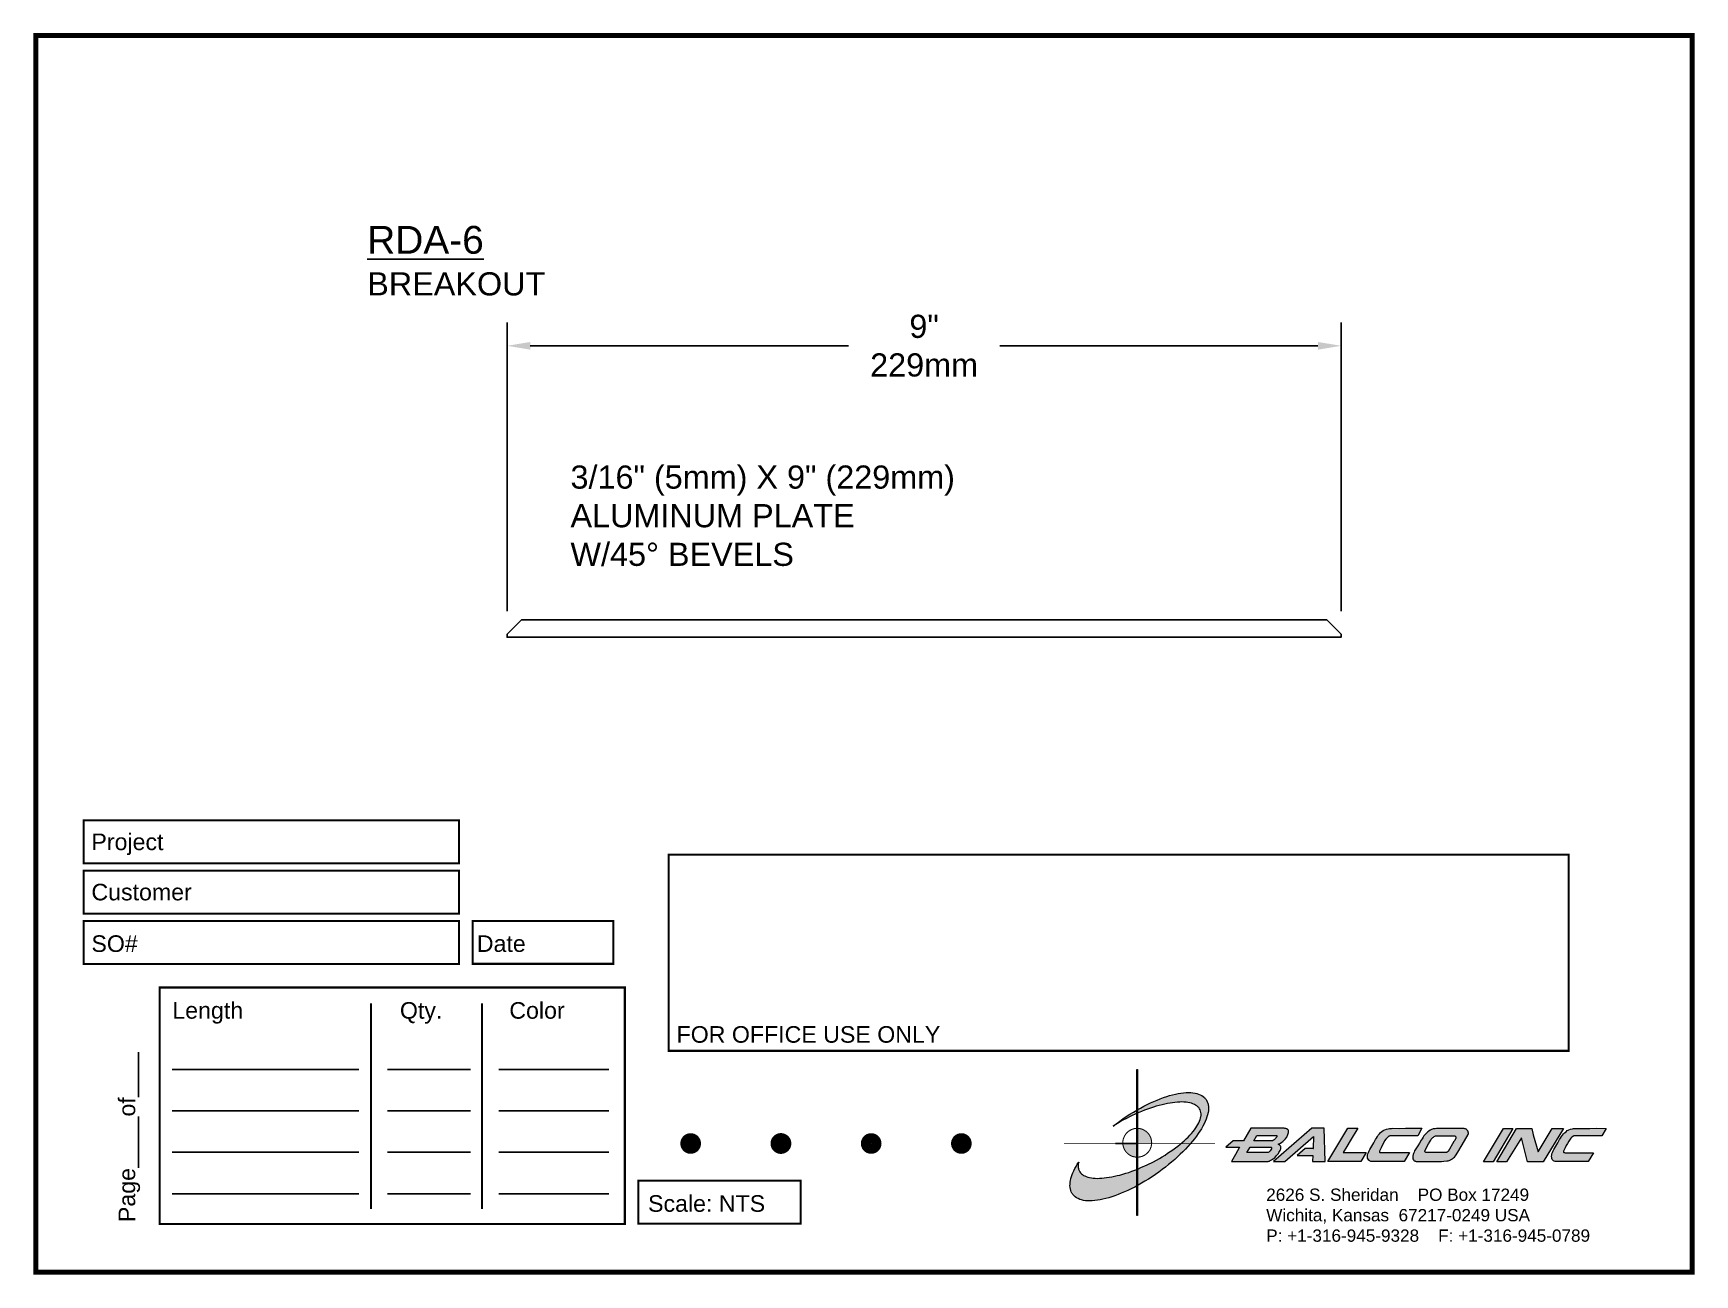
# Paper-space layout 'Breakout' of a CAD drawing. Header units: inches. Extents: x 0 to 10, y 0 to 7.5.
# The model-space entities are those that its viewports show. They can reach past a viewport. Long polylines and large blocks are cut down to what shows.
import ezdxf

# ---------------------------------------------------------------- set-up
doc = ezdxf.new("R2010")
doc.units = ezdxf.units.IN
doc.header["$MEASUREMENT"] = 0
for name, color, linetype in [('Border', 7, 'Continuous'), ('Dimensions', 3, 'Continuous'), ('Metals', 7, 'Continuous'), ('Text', 2, 'Continuous')]:
    doc.layers.add(name, color=color, linetype=linetype)
doc.styles.add('Arial', font='arial.ttf')
doc.styles.get("Standard").update_dxf_attribs({"font": 'arial.ttf'})
doc.dimstyles.new('Arial', dxfattribs={"dimtxt": 0.25, "dimasz": 0.25, "dimexe": 0.25, "dimexo": 0.25, "dimgap": 0.25, "dimtad": 0, "dimtih": 1, "dimtoh": 1, "dimdec": 4, "dimzin": 0, "dimdsep": 46, "dimlunit": 4, "dimtxsty": 'Arial', "dimcen": 0.09, "dimadec": 0, "dimazin": 0, "dimtfac": 1, "dimtdec": 4, "dimtofl": 0, "dimtmove": 0, "dimatfit": 3, "dimfxl": 0, "dimfrac": 2, "dimtolj": 1, "dimtzin": 0, "dimarcsym": 0})

# ---------------------------------------------------------------- blocks, each defined once
blk = doc.blocks.new('CADlogo')
h = blk.add_hatch(color=256)
h.paths.add_polyline_path([(0.918, 1.81), (0.909, 1.81), (0.909, 1.322), (0.918, 1.327)])
h.paths.add_polyline_path([(0.918, 1.285), (0.909, 1.281), (0.909, 1.1), (0.918, 1.1)])
h.paths.add_polyline_path([(0.918, 0.917), (0.909, 0.917), (0.909, 0.762), (0.909, 0.753), (0.91, 0.753), (0.918, 0.753)])
h.paths.add_polyline_path([(0.918, 1.091), (0.918, 1.1), (0.91, 1.1), (0.909, 1.1), (0.909, 0.917), (0.918, 0.917), (0.918, 0.919), (0.915, 0.919)])
h.paths.add_polyline_path([(0.918, 0.412), (0.909, 0.407), (0.909, 0.049), (0.918, 0.049)])
h.paths.add_polyline_path([(0.918, 0.753), (0.909, 0.753), (0.909, 0.606), (0.918, 0.609)])
h.paths.add_polyline_path([(0.918, 0.609), (0.909, 0.606), (0.909, 0.407), (0.918, 0.412)])
h.paths.add_polyline_path([(0.918, 1.327), (0.909, 1.322), (0.909, 1.281), (0.918, 1.285)])
h = blk.add_hatch(color=175)
h.paths.add_polyline_path([(0.574, 0.51), (0.543, 0.506), (0.514, 0.502), (0.487, 0.499), (0.459, 0.499), (0.432, 0.497), (0.406, 0.499), (0.382, 0.5), (0.36, 0.502), (0.338, 0.508), (0.318, 0.511), (0.298, 0.519), (0.282, 0.526), (0.265, 0.533), (0.252, 0.543), (0.24, 0.553), (0.234, 0.559), (0.229, 0.564), (0.22, 0.577), (0.212, 0.592), (0.205, 0.607), (0.203, 0.616), (0.201, 0.627), (0.199, 0.638), (0.199, 0.649), (0.201, 0.66), (0.201, 0.671), (0.205, 0.682), (0.207, 0.694), (0.19, 0.667), (0.176, 0.641), (0.161, 0.616), (0.148, 0.59), (0.137, 0.566), (0.128, 0.543), (0.119, 0.519), (0.113, 0.495), (0.108, 0.473), (0.104, 0.451), (0.103, 0.44), (0.103, 0.429), (0.101, 0.409), (0.103, 0.391), (0.104, 0.38), (0.106, 0.371), (0.11, 0.352), (0.115, 0.336), (0.124, 0.318), (0.13, 0.31), (0.135, 0.301), (0.143, 0.294), (0.15, 0.286), (0.165, 0.274), (0.181, 0.263), (0.199, 0.254), (0.22, 0.244), (0.242, 0.237), (0.263, 0.232), (0.289, 0.228), (0.315, 0.226), (0.342, 0.226), (0.371, 0.226), (0.402, 0.23), (0.434, 0.233), (0.467, 0.239), (0.499, 0.246), (0.534, 0.254), (0.571, 0.263), (0.606, 0.275), (0.644, 0.286), (0.682, 0.301), (0.721, 0.318), (0.759, 0.334), (0.799, 0.352), (0.841, 0.371), (0.882, 0.393), (0.909, 0.407), (0.909, 0.606), (0.884, 0.596), (0.847, 0.583), (0.81, 0.57), (0.774, 0.559), (0.739, 0.548), (0.704, 0.537), (0.671, 0.53), (0.638, 0.522), (0.606, 0.515)])
h.paths.add_polyline_path([(1.18, 0.738), (1.109, 0.698), (1.034, 0.661), (0.957, 0.627), (0.918, 0.609), (0.918, 0.412), (0.924, 0.414), (0.964, 0.438), (1.006, 0.462), (1.05, 0.489), (1.092, 0.517), (1.134, 0.544), (1.174, 0.574), (1.215, 0.603), (1.253, 0.634), (1.291, 0.663), (1.328, 0.694), (1.365, 0.725), (1.399, 0.757), (1.432, 0.788), (1.463, 0.819), (1.494, 0.85), (1.524, 0.883), (1.551, 0.914), (1.554, 0.917), (1.44, 0.917), (1.429, 0.908), (1.401, 0.886), (1.374, 0.864), (1.343, 0.842), (1.312, 0.822), (1.28, 0.8), (1.248, 0.778), (1.215, 0.758)])
h.paths.add_polyline_path([(1.769, 1.382), (1.767, 1.393), (1.763, 1.404), (1.758, 1.422), (1.749, 1.441), (1.743, 1.45), (1.738, 1.457), (1.73, 1.464), (1.725, 1.472), (1.709, 1.485), (1.692, 1.496), (1.674, 1.506), (1.654, 1.514), (1.632, 1.521), (1.61, 1.527), (1.584, 1.53), (1.559, 1.532), (1.531, 1.532), (1.502, 1.532), (1.471, 1.53), (1.44, 1.527), (1.407, 1.521), (1.374, 1.514), (1.339, 1.505), (1.304, 1.496), (1.268, 1.485), (1.229, 1.472), (1.191, 1.457), (1.152, 1.442), (1.114, 1.426), (1.074, 1.408), (1.034, 1.388), (0.991, 1.367), (0.951, 1.346), (0.918, 1.327), (0.918, 1.285), (0.926, 1.289), (0.964, 1.305), (1.001, 1.32), (1.037, 1.333), (1.074, 1.346), (1.109, 1.356), (1.143, 1.367), (1.178, 1.378), (1.213, 1.386), (1.246, 1.393), (1.277, 1.4), (1.31, 1.406), (1.339, 1.41), (1.368, 1.413), (1.398, 1.417), (1.425, 1.417), (1.452, 1.419), (1.476, 1.417), (1.502, 1.415), (1.524, 1.413), (1.546, 1.408), (1.566, 1.404), (1.584, 1.397), (1.602, 1.389), (1.617, 1.382), (1.632, 1.373), (1.644, 1.362), (1.65, 1.356), (1.655, 1.351), (1.665, 1.338), (1.672, 1.325), (1.677, 1.309), (1.681, 1.294), (1.683, 1.278), (1.683, 1.261), (1.683, 1.252), (1.681, 1.243), (1.677, 1.225), (1.672, 1.207), (1.665, 1.186), (1.655, 1.166), (1.644, 1.146), (1.632, 1.126), (1.619, 1.106), (1.602, 1.084), (1.586, 1.062), (1.568, 1.04), (1.548, 1.018), (1.527, 0.996), (1.504, 0.974), (1.48, 0.952), (1.456, 0.93), (1.44, 0.917), (1.554, 0.917), (1.579, 0.945), (1.602, 0.976), (1.626, 1.007), (1.648, 1.038), (1.668, 1.067), (1.687, 1.097), (1.703, 1.128), (1.719, 1.155), (1.732, 1.185), (1.743, 1.212), (1.752, 1.239), (1.758, 1.252), (1.762, 1.265), (1.767, 1.291), (1.771, 1.314), (1.771, 1.327), (1.773, 1.338), (1.771, 1.362), (1.771, 1.373)])
h.paths.add_polyline_path([(0.867, 1.296), (0.825, 1.271), (0.781, 1.243), (0.741, 1.214), (0.701, 1.186), (0.66, 1.157), (0.622, 1.128), (0.675, 1.161), (0.732, 1.194), (0.79, 1.225), (0.82, 1.239), (0.851, 1.254), (0.909, 1.281), (0.909, 1.322)])
h = blk.add_hatch(color=256)
h.paths.add_polyline_path([(1.074, 0.991), (1.07, 1.001), (1.065, 1.011), (1.059, 1.021), (1.053, 1.03), (1.046, 1.038), (1.039, 1.047), (1.031, 1.054), (1.022, 1.062), (1.014, 1.068), (1.004, 1.074), (0.995, 1.08), (0.985, 1.085), (0.975, 1.089), (0.964, 1.093), (0.954, 1.096), (0.943, 1.098), (0.932, 1.099), (0.921, 1.1), (0.918, 1.1), (0.918, 0.917), (0.94, 0.917), (1.086, 0.917), (1.087, 0.927), (1.086, 0.938), (1.085, 0.949), (1.083, 0.96), (1.081, 0.97), (1.078, 0.981)])
h.paths.add_polyline_path([(0.909, 0.917), (0.739, 0.917), (0.74, 0.91), (0.741, 0.899), (0.743, 0.888), (0.746, 0.878), (0.75, 0.867), (0.754, 0.857), (0.758, 0.847), (0.764, 0.837), (0.77, 0.828), (0.776, 0.819), (0.783, 0.811), (0.791, 0.803), (0.799, 0.795), (0.808, 0.788), (0.817, 0.782), (0.826, 0.776), (0.836, 0.771), (0.846, 0.766), (0.856, 0.762), (0.867, 0.759), (0.877, 0.757), (0.888, 0.755), (0.899, 0.753), (0.909, 0.753)])
h.paths.add_polyline_path([(0.918, 1.1), (0.91, 1.1), (0.909, 1.1), (0.909, 0.917), (0.918, 0.917)])
h = blk.add_hatch(color=256)
h.paths.add_polyline_path([(2.148, 0.874), (2.098, 0.784), (2.049, 0.7), (2.484, 0.7), (2.491, 0.702), (2.501, 0.703), (2.508, 0.705), (2.512, 0.707), (2.517, 0.711), (2.532, 0.72), (2.546, 0.729), (2.554, 0.735), (2.563, 0.74), (2.572, 0.747), (2.581, 0.757), (2.59, 0.768), (2.599, 0.777), (2.616, 0.799), (2.623, 0.811), (2.63, 0.822), (2.636, 0.833), (2.641, 0.844), (2.645, 0.855), (2.647, 0.864), (2.647, 0.874), (2.647, 0.879), (2.645, 0.883), (2.641, 0.886), (2.638, 0.892), (2.629, 0.899), (2.619, 0.905), (2.612, 0.91), (2.64, 0.921), (2.658, 0.936), (2.669, 0.943), (2.678, 0.95), (2.694, 0.967), (2.702, 0.976), (2.709, 0.985), (2.716, 0.994), (2.722, 1.005), (2.727, 1.014), (2.731, 1.025), (2.735, 1.038), (2.736, 1.049), (2.738, 1.062), (2.738, 1.073), (2.733, 1.082), (2.727, 1.088), (2.72, 1.093), (2.713, 1.097), (2.704, 1.099), (2.694, 1.1), (2.685, 1.102), (2.674, 1.102), (2.285, 1.102), (2.195, 0.952), (2.069, 0.952), (1.981, 0.874)])
h.paths.add_polyline_path([(2.274, 0.874), (2.528, 0.874), (2.533, 0.868), (2.533, 0.863), (2.532, 0.852), (2.524, 0.841), (2.515, 0.828), (2.506, 0.817), (2.501, 0.813), (2.493, 0.81), (2.49, 0.808), (2.486, 0.808), (2.235, 0.808)], flags=16)
h.paths.add_polyline_path([(2.321, 0.952), (2.356, 1.014), (2.587, 1.014), (2.592, 1.014), (2.597, 1.014), (2.597, 1.003), (2.59, 0.991), (2.587, 0.985), (2.583, 0.98), (2.572, 0.969), (2.565, 0.963), (2.555, 0.958), (2.546, 0.952), (2.535, 0.952)], flags=16)
h.paths.add_polyline_path([(3.04, 1.002), (3.036, 0.859), (2.941, 0.859), (2.844, 0.773), (3.031, 0.773), (3.027, 0.7), (3.181, 0.7), (3.168, 1.102), (3.02, 1.102), (2.557, 0.7), (2.694, 0.7)])
h.paths.add_polyline_path([(3.214, 0.7), (3.611, 0.7), (3.675, 0.808), (3.397, 0.808), (3.441, 0.881), (3.483, 0.952), (3.574, 1.102), (3.454, 1.102)])
h.paths.add_polyline_path([(3.788, 0.965), (3.766, 0.927), (3.743, 0.885), (3.721, 0.846), (3.71, 0.83), (3.702, 0.811), (3.697, 0.795), (3.693, 0.778), (3.691, 0.769), (3.691, 0.76), (3.691, 0.749), (3.693, 0.74), (3.7, 0.727), (3.708, 0.716), (3.711, 0.713), (3.715, 0.711), (3.724, 0.705), (3.733, 0.702), (3.744, 0.702), (3.757, 0.7), (3.774, 0.7), (4.134, 0.7), (4.196, 0.808), (3.854, 0.808), (3.847, 0.808), (3.837, 0.81), (3.833, 0.818), (3.836, 0.826), (3.843, 0.841), (3.856, 0.864), (3.869, 0.892), (3.883, 0.921), (3.898, 0.949), (3.914, 0.972), (3.924, 0.983), (3.931, 0.992), (3.943, 1.002), (3.949, 1.005), (3.955, 1.007), (3.96, 1.009), (3.969, 1.011), (4.297, 1.011), (4.346, 1.102), (4.238, 1.102), (4.15, 1.102), (4.075, 1.1), (3.997, 1.102), (3.982, 1.1), (3.968, 1.1), (3.955, 1.099), (3.942, 1.097), (3.92, 1.089), (3.9, 1.082), (3.889, 1.078), (3.88, 1.073), (3.863, 1.062), (3.849, 1.049), (3.834, 1.035), (3.821, 1.018), (3.81, 1.002), (3.799, 0.983)])
h.paths.add_polyline_path([(4.509, 1.097), (4.496, 1.095), (4.485, 1.093), (4.476, 1.089), (4.465, 1.086), (4.447, 1.077), (4.43, 1.066), (4.421, 1.06), (4.414, 1.055), (4.399, 1.04), (4.386, 1.025), (4.372, 1.011), (4.361, 0.994), (4.35, 0.976), (4.337, 0.96), (4.317, 0.923), (4.297, 0.888), (4.275, 0.855), (4.26, 0.828), (4.255, 0.813), (4.247, 0.799), (4.244, 0.784), (4.242, 0.777), (4.24, 0.769), (4.238, 0.753), (4.238, 0.735), (4.246, 0.722), (4.251, 0.714), (4.253, 0.713), (4.257, 0.711), (4.262, 0.705), (4.269, 0.703), (4.278, 0.702), (4.289, 0.7), (4.564, 0.7), (4.571, 0.7), (4.584, 0.702), (4.613, 0.703), (4.648, 0.707), (4.664, 0.709), (4.677, 0.713), (4.686, 0.716), (4.694, 0.722), (4.705, 0.727), (4.717, 0.735), (4.73, 0.744), (4.741, 0.755), (4.752, 0.769), (4.781, 0.815), (4.833, 0.903), (4.906, 1.025), (4.908, 1.035), (4.908, 1.046), (4.906, 1.051), (4.906, 1.057), (4.9, 1.069), (4.897, 1.075), (4.893, 1.08), (4.889, 1.082), (4.888, 1.086), (4.88, 1.089), (4.873, 1.093), (4.866, 1.097), (4.856, 1.1), (4.846, 1.1), (4.844, 1.1), (4.73, 1.1), (4.626, 1.1), (4.58, 1.1), (4.542, 1.099), (4.524, 1.099)])
h.paths.add_polyline_path([(4.527, 1.011), (4.54, 1.011), (4.743, 1.011), (4.749, 1.007), (4.752, 1.003), (4.758, 0.998), (4.758, 0.985), (4.756, 0.98), (4.754, 0.974), (4.749, 0.965), (4.743, 0.956), (4.734, 0.941), (4.663, 0.821), (4.653, 0.815), (4.646, 0.811), (4.639, 0.81), (4.633, 0.808), (4.622, 0.808), (4.61, 0.808), (4.416, 0.808), (4.403, 0.808), (4.396, 0.81), (4.39, 0.813), (4.387, 0.813), (4.385, 0.819), (4.383, 0.821), (4.383, 0.826), (4.383, 0.83), (4.385, 0.832), (4.408, 0.877), (4.428, 0.914), (4.447, 0.945), (4.454, 0.96), (4.461, 0.971), (4.471, 0.982), (4.478, 0.989), (4.487, 0.996), (4.496, 1.002), (4.508, 1.009), (4.516, 1.009)], flags=16)
h.paths.add_polyline_path([(5.089, 0.698), (5.206, 0.698), (5.445, 1.1), (5.33, 1.099)])
h.paths.add_polyline_path([(5.489, 1.099), (5.252, 0.698), (5.37, 0.698), (5.548, 0.987), (5.621, 0.698), (5.811, 0.698), (6.055, 1.099), (5.919, 1.1), (5.749, 0.817), (5.709, 0.954), (5.691, 1.024), (5.672, 1.099)])
h.paths.add_polyline_path([(6.086, 1.06), (6.069, 1.047), (6.056, 1.035), (6.044, 1.018), (6.031, 1.002), (6.02, 0.983), (6.009, 0.965), (5.987, 0.925), (5.965, 0.885), (5.941, 0.846), (5.932, 0.828), (5.923, 0.811), (5.917, 0.795), (5.914, 0.778), (5.912, 0.769), (5.912, 0.758), (5.914, 0.749), (5.916, 0.738), (5.921, 0.725), (5.928, 0.716), (5.932, 0.713), (5.936, 0.709), (5.945, 0.705), (5.954, 0.702), (5.965, 0.7), (5.98, 0.7), (5.994, 0.7), (6.355, 0.7), (6.419, 0.806), (6.077, 0.806), (6.064, 0.808), (6.056, 0.812), (6.056, 0.821), (6.056, 0.826), (6.064, 0.841), (6.077, 0.864), (6.089, 0.892), (6.104, 0.919), (6.119, 0.947), (6.135, 0.972), (6.144, 0.983), (6.153, 0.992), (6.163, 1), (6.166, 1.003), (6.172, 1.005), (6.178, 1.008), (6.19, 1.011), (6.517, 1.011), (6.569, 1.1), (6.459, 1.102), (6.373, 1.1), (6.296, 1.1), (6.217, 1.1), (6.203, 1.1), (6.19, 1.099), (6.175, 1.099), (6.164, 1.095), (6.141, 1.089), (6.12, 1.082), (6.111, 1.077), (6.102, 1.073)])
blk.add_hatch(color=256).paths.add_polyline_path([(0.918, 0.609), (0.909, 0.606), (0.909, 0.407), (0.918, 0.412)])
for q in [(0.65, 0.917), (0.909, 0.648)]:
    blk.add_line((0.909, 0.917), q)
at = {"color": 7, "lineweight": 0}
for points in [[(0.909, 1.81), (0.918, 1.81), (0.918, 0.049), (0.909, 0.049), (0.909, 1.81)], [(2.738, 1.073), (2.733, 1.082), (2.727, 1.088), (2.72, 1.093), (2.713, 1.097), (2.704, 1.099), (2.694, 1.1), (2.685, 1.102), (2.674, 1.102), (2.285, 1.102), (2.195, 0.952), (2.069, 0.952), (1.981, 0.874), (2.148, 0.874), (2.098, 0.784), (2.049, 0.7), (2.484, 0.7), (2.491, 0.702), (2.501, 0.703), (2.508, 0.705), (2.512, 0.707), (2.517, 0.711), (2.532, 0.72), (2.546, 0.729), (2.554, 0.735), (2.563, 0.74), (2.572, 0.747), (2.581, 0.757), (2.59, 0.768), (2.599, 0.777), (2.616, 0.799), (2.623, 0.811), (2.63, 0.822), (2.636, 0.833), (2.641, 0.844), (2.645, 0.855), (2.647, 0.864), (2.647, 0.874), (2.647, 0.879), (2.645, 0.883), (2.641, 0.886), (2.638, 0.892), (2.629, 0.899), (2.619, 0.905), (2.612, 0.91), (2.64, 0.921), (2.658, 0.936), (2.669, 0.943), (2.678, 0.95), (2.694, 0.967), (2.702, 0.976), (2.709, 0.985), (2.716, 0.994), (2.722, 1.005), (2.727, 1.014), (2.731, 1.025), (2.735, 1.038), (2.736, 1.049), (2.738, 1.062), (2.738, 1.073), (2.738, 1.073)], [(2.587, 0.985), (2.583, 0.98), (2.572, 0.969), (2.565, 0.963), (2.555, 0.958), (2.546, 0.952), (2.535, 0.952), (2.321, 0.952), (2.356, 1.014), (2.587, 1.014), (2.592, 1.014), (2.594, 1.014), (2.596, 1.013), (2.597, 1.011), (2.597, 1.005), (2.596, 1), (2.59, 0.991), (2.587, 0.985), (2.587, 0.985)], [(3.027, 0.7), (3.181, 0.7), (3.168, 1.102), (3.02, 1.102), (2.557, 0.7), (2.694, 0.7), (3.04, 1.002), (3.036, 0.859), (3.038, 0.859), (2.941, 0.859), (2.844, 0.773), (3.031, 0.773), (3.027, 0.7), (3.027, 0.7)], [(3.214, 0.7), (3.454, 1.102), (3.574, 1.102), (3.483, 0.952), (3.441, 0.881), (3.397, 0.808), (3.675, 0.808), (3.611, 0.7), (3.214, 0.7), (3.214, 0.7)], [(3.969, 1.011), (3.96, 1.009), (3.955, 1.007), (3.949, 1.005), (3.946, 1.003), (3.94, 1), (3.931, 0.992), (3.924, 0.983), (3.914, 0.972), (3.898, 0.949), (3.883, 0.921), (3.869, 0.892), (3.856, 0.864), (3.843, 0.841), (3.836, 0.826), (3.834, 0.821), (3.834, 0.817), (3.836, 0.813), (3.839, 0.81), (3.847, 0.808), (3.854, 0.808), (4.196, 0.808), (4.134, 0.7), (3.774, 0.7), (3.757, 0.7), (3.744, 0.702), (3.733, 0.702), (3.724, 0.705), (3.715, 0.711), (3.711, 0.713), (3.708, 0.716), (3.7, 0.727), (3.693, 0.74), (3.691, 0.749), (3.691, 0.76), (3.691, 0.769), (3.693, 0.778), (3.697, 0.795), (3.702, 0.811), (3.71, 0.83), (3.721, 0.846), (3.743, 0.885), (3.766, 0.927), (3.788, 0.965), (3.799, 0.983), (3.81, 1.002), (3.821, 1.018), (3.834, 1.035), (3.849, 1.049), (3.863, 1.062), (3.88, 1.073), (3.889, 1.078), (3.9, 1.082), (3.92, 1.089), (3.942, 1.097), (3.955, 1.099), (3.968, 1.1), (3.982, 1.1), (3.997, 1.102), (4.075, 1.1), (4.15, 1.102), (4.238, 1.102), (4.346, 1.102), (4.297, 1.011), (3.969, 1.011), (3.969, 1.011)], [(4.846, 1.1), (4.844, 1.1), (4.73, 1.1), (4.626, 1.1), (4.58, 1.1), (4.542, 1.099), (4.524, 1.099), (4.509, 1.097), (4.496, 1.095), (4.485, 1.093), (4.476, 1.089), (4.465, 1.086), (4.447, 1.077), (4.43, 1.066), (4.421, 1.06), (4.414, 1.055), (4.399, 1.04), (4.386, 1.025), (4.372, 1.011), (4.361, 0.994), (4.35, 0.976), (4.337, 0.96), (4.317, 0.923), (4.297, 0.888), (4.275, 0.855), (4.26, 0.828), (4.255, 0.813), (4.247, 0.799), (4.244, 0.784), (4.242, 0.777), (4.24, 0.769), (4.238, 0.753), (4.238, 0.735), (4.246, 0.722), (4.251, 0.714), (4.253, 0.713), (4.257, 0.711), (4.262, 0.705), (4.269, 0.703), (4.278, 0.702), (4.289, 0.7), (4.564, 0.7), (4.571, 0.7), (4.584, 0.702), (4.613, 0.703), (4.648, 0.707), (4.664, 0.709), (4.677, 0.713), (4.686, 0.716), (4.694, 0.722), (4.705, 0.727), (4.717, 0.735), (4.73, 0.744), (4.741, 0.755), (4.752, 0.769), (4.781, 0.815), (4.833, 0.903), (4.906, 1.025), (4.908, 1.035), (4.908, 1.046), (4.906, 1.051), (4.906, 1.057), (4.9, 1.069), (4.897, 1.075), (4.893, 1.08), (4.889, 1.082), (4.888, 1.086), (4.88, 1.089), (4.873, 1.093), (4.866, 1.097), (4.856, 1.1), (4.846, 1.1), (4.846, 1.1)], [(4.734, 0.941), (4.663, 0.821), (4.653, 0.815), (4.646, 0.811), (4.639, 0.81), (4.633, 0.808), (4.622, 0.808), (4.61, 0.808), (4.416, 0.808), (4.403, 0.808), (4.396, 0.81), (4.39, 0.813), (4.388, 0.813), (4.386, 0.815), (4.385, 0.819), (4.383, 0.821), (4.383, 0.826), (4.383, 0.83), (4.385, 0.832), (4.408, 0.877), (4.428, 0.914), (4.447, 0.945), (4.454, 0.96), (4.461, 0.971), (4.471, 0.982), (4.478, 0.989), (4.487, 0.996), (4.496, 1.002), (4.505, 1.007), (4.511, 1.009), (4.516, 1.009), (4.527, 1.011), (4.54, 1.011), (4.743, 1.011), (4.749, 1.007), (4.752, 1.003), (4.756, 1), (4.758, 0.994), (4.758, 0.985), (4.756, 0.98), (4.754, 0.974), (4.749, 0.965), (4.743, 0.956), (4.734, 0.941), (4.734, 0.941)], [(5.089, 0.698), (5.33, 1.099), (5.445, 1.1), (5.206, 0.698), (5.091, 0.698), (5.089, 0.698), (5.089, 0.698)], [(5.811, 0.698), (5.621, 0.698), (5.548, 0.987), (5.37, 0.698), (5.252, 0.698), (5.489, 1.099), (5.672, 1.099), (5.691, 1.024), (5.709, 0.954), (5.749, 0.817), (5.919, 1.1), (6.055, 1.099), (5.811, 0.698), (5.811, 0.698)], [(6.19, 1.011), (6.181, 1.009), (6.175, 1.007), (6.172, 1.005), (6.166, 1.003), (6.163, 1), (6.153, 0.992), (6.144, 0.983), (6.135, 0.972), (6.119, 0.947), (6.104, 0.919), (6.089, 0.892), (6.077, 0.864), (6.064, 0.841), (6.056, 0.826), (6.056, 0.821), (6.056, 0.815), (6.058, 0.811), (6.062, 0.81), (6.067, 0.808), (6.077, 0.806), (6.419, 0.806), (6.355, 0.7), (5.994, 0.7), (5.98, 0.7), (5.965, 0.7), (5.954, 0.702), (5.945, 0.705), (5.936, 0.709), (5.932, 0.713), (5.928, 0.716), (5.921, 0.725), (5.916, 0.738), (5.914, 0.749), (5.912, 0.758), (5.912, 0.769), (5.914, 0.778), (5.917, 0.795), (5.923, 0.811), (5.932, 0.828), (5.941, 0.846), (5.965, 0.885), (5.987, 0.925), (6.009, 0.965), (6.02, 0.983), (6.031, 1.002), (6.044, 1.018), (6.056, 1.035), (6.069, 1.047), (6.086, 1.06), (6.102, 1.073), (6.111, 1.077), (6.12, 1.082), (6.141, 1.089), (6.164, 1.095), (6.175, 1.099), (6.19, 1.099), (6.203, 1.1), (6.217, 1.1), (6.296, 1.1), (6.373, 1.1), (6.459, 1.102), (6.569, 1.1), (6.517, 1.011), (6.19, 1.011), (6.19, 1.011)], [(2.484, 0.808), (2.235, 0.808), (2.274, 0.874), (2.524, 0.874), (2.53, 0.872), (2.532, 0.87), (2.533, 0.866), (2.533, 0.863), (2.532, 0.852), (2.524, 0.841), (2.515, 0.828), (2.506, 0.817), (2.501, 0.813), (2.493, 0.81), (2.49, 0.808), (2.486, 0.808), (2.484, 0.808), (2.484, 0.808)]]:
    blk.add_lwpolyline(points, dxfattribs=at)
at = {"color": 175, "lineweight": 0}
blk.add_lwpolyline([(1.758, 1.422), (1.763, 1.404), (1.767, 1.393), (1.769, 1.382), (1.771, 1.373), (1.771, 1.362), (1.773, 1.338), (1.771, 1.327), (1.771, 1.314), (1.767, 1.291), (1.762, 1.265), (1.758, 1.252), (1.752, 1.239), (1.743, 1.212), (1.732, 1.185), (1.719, 1.155), (1.703, 1.128), (1.687, 1.097), (1.668, 1.067), (1.648, 1.038), (1.626, 1.007), (1.602, 0.976), (1.579, 0.945), (1.551, 0.914), (1.524, 0.883), (1.494, 0.85), (1.463, 0.819), (1.432, 0.788), (1.399, 0.757), (1.365, 0.725), (1.328, 0.694), (1.291, 0.663), (1.253, 0.634), (1.215, 0.603), (1.174, 0.574), (1.134, 0.544), (1.092, 0.517), (1.05, 0.489), (1.006, 0.462), (0.964, 0.438), (0.924, 0.414), (0.882, 0.393), (0.841, 0.371), (0.799, 0.352), (0.759, 0.334), (0.721, 0.318), (0.682, 0.301), (0.644, 0.286), (0.606, 0.275), (0.571, 0.263), (0.534, 0.254), (0.499, 0.246), (0.467, 0.239), (0.434, 0.233), (0.402, 0.23), (0.371, 0.226), (0.342, 0.226), (0.315, 0.226), (0.289, 0.228), (0.263, 0.232), (0.242, 0.237), (0.22, 0.244), (0.199, 0.254), (0.181, 0.263), (0.165, 0.274), (0.15, 0.286), (0.143, 0.294), (0.135, 0.301), (0.13, 0.31), (0.124, 0.318), (0.115, 0.336), (0.11, 0.352), (0.106, 0.371), (0.104, 0.38), (0.103, 0.391), (0.101, 0.409), (0.103, 0.429), (0.103, 0.44), (0.104, 0.451), (0.108, 0.473), (0.113, 0.495), (0.119, 0.519), (0.128, 0.543), (0.137, 0.566), (0.148, 0.59), (0.161, 0.616), (0.176, 0.641), (0.19, 0.667), (0.207, 0.694), (0.205, 0.682), (0.201, 0.671), (0.201, 0.66), (0.199, 0.649), (0.199, 0.638), (0.201, 0.627), (0.203, 0.616), (0.205, 0.607), (0.212, 0.592), (0.22, 0.577), (0.229, 0.564), (0.234, 0.559), (0.24, 0.553), (0.252, 0.543), (0.265, 0.533), (0.282, 0.526), (0.298, 0.519), (0.318, 0.511), (0.338, 0.508), (0.36, 0.502), (0.382, 0.5), (0.406, 0.499), (0.432, 0.497), (0.459, 0.499), (0.487, 0.499), (0.514, 0.502), (0.543, 0.506), (0.574, 0.51), (0.606, 0.515), (0.638, 0.522), (0.671, 0.53), (0.704, 0.537), (0.739, 0.548), (0.774, 0.559), (0.81, 0.57), (0.847, 0.583), (0.884, 0.596), (0.92, 0.61), (0.957, 0.627), (1.034, 0.661), (1.109, 0.698), (1.18, 0.738), (1.215, 0.758), (1.248, 0.778), (1.28, 0.8), (1.312, 0.822), (1.343, 0.842), (1.374, 0.864), (1.401, 0.886), (1.429, 0.908), (1.456, 0.93), (1.48, 0.952), (1.504, 0.974), (1.527, 0.996), (1.548, 1.018), (1.568, 1.04), (1.586, 1.062), (1.602, 1.084), (1.619, 1.106), (1.632, 1.126), (1.644, 1.146), (1.655, 1.166), (1.665, 1.186), (1.672, 1.207), (1.677, 1.225), (1.681, 1.243), (1.683, 1.252), (1.683, 1.261), (1.683, 1.278), (1.681, 1.294), (1.677, 1.309), (1.672, 1.325), (1.665, 1.338), (1.655, 1.351), (1.65, 1.356), (1.644, 1.362), (1.632, 1.373), (1.617, 1.382), (1.602, 1.389), (1.584, 1.397), (1.566, 1.404), (1.546, 1.408), (1.524, 1.413), (1.502, 1.415), (1.476, 1.417), (1.452, 1.419), (1.425, 1.417), (1.398, 1.417), (1.368, 1.413), (1.339, 1.41), (1.31, 1.406), (1.277, 1.4), (1.246, 1.393), (1.213, 1.386), (1.178, 1.378), (1.143, 1.367), (1.109, 1.356), (1.074, 1.346), (1.037, 1.333), (1.001, 1.32), (0.964, 1.305), (0.926, 1.289), (0.851, 1.254), (0.82, 1.239), (0.79, 1.225), (0.732, 1.194), (0.675, 1.161), (0.622, 1.128), (0.66, 1.157), (0.701, 1.186), (0.741, 1.214), (0.781, 1.243), (0.825, 1.271), (0.867, 1.296), (0.909, 1.322), (0.951, 1.346), (0.991, 1.367), (1.034, 1.388), (1.074, 1.408), (1.114, 1.426), (1.152, 1.442), (1.191, 1.457), (1.229, 1.472), (1.268, 1.485), (1.304, 1.496), (1.339, 1.505), (1.374, 1.514), (1.407, 1.521), (1.44, 1.527), (1.471, 1.53), (1.502, 1.532), (1.531, 1.532), (1.559, 1.532), (1.584, 1.53), (1.61, 1.527), (1.632, 1.521), (1.654, 1.514), (1.674, 1.506), (1.692, 1.496), (1.709, 1.485), (1.725, 1.472), (1.73, 1.464), (1.738, 1.457), (1.743, 1.45), (1.749, 1.441), (1.758, 1.422), (1.758, 1.422)], dxfattribs=at)
at = {"color": 7, "lineweight": 0}
for points in [[(1.087, 0.927, 0.0128, 0.0128, 0), (1.086, 0.938, 0.0128, 0.0128, 0), (1.085, 0.949, 0.0128, 0.0128, 0), (1.083, 0.96, 0.0128, 0.0128, 0), (1.081, 0.97, 0.0128, 0.0128, 0), (1.078, 0.981, 0.0128, 0.0128, 0), (1.074, 0.991, 0.0128, 0.0128, 0), (1.07, 1.001, 0.0128, 0.0128, 0), (1.065, 1.011, 0.0128, 0.0128, 0), (1.059, 1.021, 0.0128, 0.0128, 0), (1.053, 1.03, 0.0128, 0.0128, 0), (1.046, 1.038, 0.0128, 0.0128, 0), (1.039, 1.047, 0.0128, 0.0128, 0), (1.031, 1.054, 0.0128, 0.0128, 0), (1.022, 1.062, 0.0128, 0.0128, 0), (1.014, 1.068, 0.0128, 0.0128, 0), (1.004, 1.074, 0.0128, 0.0128, 0), (0.995, 1.08, 0.0128, 0.0128, 0), (0.985, 1.085, 0.0128, 0.0128, 0), (0.975, 1.089, 0.0128, 0.0128, 0), (0.964, 1.093, 0.0128, 0.0128, 0), (0.954, 1.096, 0.0128, 0.0128, 0), (0.943, 1.098, 0.0128, 0.0128, 0), (0.932, 1.099, 0.0128, 0.0128, 0), (0.921, 1.1, 0.0128, 0.0128, 0), (0.91, 1.1, 0.0128, 0.0128, 0), (0.899, 1.1, 0.0128, 0.0128, 0), (0.888, 1.099, 0.0128, 0.0128, 0), (0.877, 1.097, 0.0128, 0.0128, 0), (0.867, 1.094, 0.0128, 0.0128, 0), (0.856, 1.091, 0.0128, 0.0128, 0), (0.846, 1.087, 0.0128, 0.0128, 0), (0.836, 1.082, 0.0128, 0.0128, 0), (0.826, 1.077, 0.0128, 0.0128, 0), (0.817, 1.071, 0.0128, 0.0128, 0), (0.808, 1.065, 0.0128, 0.0128, 0), (0.799, 1.058, 0.0128, 0.0128, 0), (0.791, 1.05, 0.0128, 0.0128, 0), (0.783, 1.043, 0.0128, 0.0128, 0), (0.776, 1.034, 0.0128, 0.0128, 0), (0.77, 1.025, 0.0128, 0.0128, 0), (0.764, 1.016, 0.0128, 0.0128, 0), (0.758, 1.006, 0.0128, 0.0128, 0), (0.754, 0.996, 0.0128, 0.0128, 0), (0.75, 0.986, 0.0128, 0.0128, 0), (0.746, 0.976, 0.0128, 0.0128, 0), (0.743, 0.965, 0.0128, 0.0128, 0), (0.741, 0.954, 0.0128, 0.0128, 0), (0.74, 0.943, 0.0128, 0.0128, 0), (0.739, 0.932, 0.0128, 0.0128, 0), (0.739, 0.921, 0.0128, 0.0128, 0), (0.74, 0.91, 0.0128, 0.0128, 0), (0.741, 0.899, 0.0128, 0.0128, 0), (0.743, 0.888, 0.0128, 0.0128, 0), (0.746, 0.878, 0.0128, 0.0128, 0), (0.75, 0.867, 0.0128, 0.0128, 0), (0.754, 0.857, 0.0128, 0.0128, 0), (0.758, 0.847, 0.0128, 0.0128, 0), (0.764, 0.837, 0.0128, 0.0128, 0), (0.77, 0.828, 0.0128, 0.0128, 0), (0.776, 0.819, 0.0128, 0.0128, 0), (0.783, 0.811, 0.0128, 0.0128, 0), (0.791, 0.803, 0.0128, 0.0128, 0), (0.799, 0.795, 0.0128, 0.0128, 0), (0.808, 0.788, 0.0128, 0.0128, 0), (0.817, 0.782, 0.0128, 0.0128, 0), (0.826, 0.776, 0.0128, 0.0128, 0), (0.836, 0.771, 0.0128, 0.0128, 0), (0.846, 0.766, 0.0128, 0.0128, 0), (0.856, 0.762, 0.0128, 0.0128, 0), (0.867, 0.759, 0.0128, 0.0128, 0), (0.877, 0.757, 0.0128, 0.0128, 0), (0.888, 0.755, 0.0128, 0.0128, 0), (0.899, 0.753, 0.0128, 0.0128, 0), (0.91, 0.753, 0.0128, 0.0128, 0), (0.921, 0.753, 0.0128, 0.0128, 0), (0.932, 0.754, 0.0128, 0.0128, 0), (0.943, 0.756, 0.0128, 0.0128, 0), (0.954, 0.758, 0.0128, 0.0128, 0), (0.964, 0.761, 0.0128, 0.0128, 0), (0.975, 0.764, 0.0128, 0.0128, 0), (0.985, 0.769, 0.0128, 0.0128, 0), (0.995, 0.773, 0.0128, 0.0128, 0), (1.004, 0.779, 0.0128, 0.0128, 0), (1.014, 0.785, 0.0128, 0.0128, 0), (1.022, 0.792, 0.0128, 0.0128, 0), (1.031, 0.799, 0.0128, 0.0128, 0), (1.039, 0.807, 0.0128, 0.0128, 0), (1.046, 0.815, 0.0128, 0.0128, 0), (1.053, 0.824, 0.0128, 0.0128, 0), (1.059, 0.833, 0.0128, 0.0128, 0), (1.065, 0.842, 0.0128, 0.0128, 0), (1.07, 0.852, 0.0128, 0.0128, 0), (1.074, 0.862, 0.0128, 0.0128, 0), (1.078, 0.872, 0.0128, 0.0128, 0), (1.081, 0.883, 0.0128, 0.0128, 0), (1.083, 0.894, 0.0128, 0.0128, 0), (1.085, 0.905, 0.0128, 0.0128, 0), (1.086, 0.916, 0.0128, 0.0128, 0), (1.087, 0.927, 0.0128, 0.0128, 0)], [(1.853, 0.917, 0.0091, 0.0091, 0), (0.029, 0.917, 0.00366, 0.00366, 0), (0.029, 0.917, 0.00366, 0.00366, 0)]]:
    blk.add_lwpolyline(points, format="xyseb", dxfattribs=at)
blk = doc.blocks.new('ACADlogo')
blk.add_blockref('CADlogo', (-0.011, 7.152))
blk = doc.blocks.new('ejcnosingdetailsheet')
at = {"layer": 'Border', "color": 253}
for p, q in [((0.823, 1.224), (1.95, 1.224)), ((2.122, 1.224), (2.622, 1.224)), ((2.794, 1.224), (3.457, 1.224)), ((0.823, 0.974), (1.95, 0.974)), ((2.122, 0.974), (2.622, 0.974)), ((2.794, 0.974), (3.457, 0.974)), ((0.823, 0.724), (1.95, 0.724)), ((2.122, 0.724), (2.622, 0.724)), ((2.794, 0.724), (3.457, 0.724)), ((0.823, 0.474), (1.95, 0.474)), ((2.122, 0.474), (2.622, 0.474)), ((2.794, 0.474), (3.457, 0.474))]:
    blk.add_line(p, q, dxfattribs=at)
at = {"layer": 'Border'}
for points, const_width in [([(0, 7.461), (9.993, 7.461), (9.993, 0), (0, 0)], 0.03), ([(0.289, 2.727), (2.554, 2.727), (2.554, 2.467), (0.289, 2.467)], 0.0125), ([(9.247, 1.336), (3.818, 1.336), (3.818, 2.519), (9.247, 2.519)], 0.0125), ([(0.289, 2.423), (2.554, 2.423), (2.554, 2.164), (0.289, 2.164)], 0.0125), ([(0.289, 2.12), (2.554, 2.12), (2.554, 1.86), (0.289, 1.86)], 0.0125), ([(2.636, 1.861), (2.636, 2.12), (3.484, 2.12), (3.484, 1.861)], 0.0125), ([(3.554, 0.292), (0.747, 0.292), (0.747, 1.718), (3.554, 1.718)], 0.0125), ([(3.635, 0.552), (4.614, 0.552), (4.614, 0.293), (3.635, 0.293)], 0.0125)]:
    blk.add_lwpolyline(points, close=True, dxfattribs=dict(at, const_width=const_width))
at = {"layer": 'Border', "const_width": 0.0125}
for points in [[(2.022, 1.623), (2.022, 0.382)], [(2.693, 1.623), (2.693, 0.382)]]:
    blk.add_lwpolyline(points, dxfattribs=at)
at = {"layer": 'Border', "color": 175, "const_width": 0.0625}
for points in [[(3.92, 0.777, 1), (3.982, 0.777, 1)], [(4.464, 0.777, 1), (4.527, 0.777, 1)], [(5.009, 0.777, 1), (5.071, 0.777, 1)], [(5.553, 0.777, 1), (5.615, 0.777, 1)]]:
    blk.add_lwpolyline(points, format="xyb", close=True, dxfattribs=at)
at = {"layer": 'Border', "xscale": 0.5, "yscale": 0.5, "zscale": 0.5}
blk.add_blockref('ACADlogo', (6.194, -3.258), dxfattribs=at)
at = {"layer": 'Border', "style": 'Arial'}
for s, p in [('Project', (0.336, 2.547)), ('Customer', (0.336, 2.244)), ('SO#', (0.336, 1.933)), ('Date', (2.661, 1.933)), ('Length', (0.824, 1.53)), ('Qty.', (2.197, 1.53)), ('Color', (2.857, 1.53)), ('FOR OFFICE USE ONLY', (3.866, 1.385)), ('Scale: NTS', (3.694, 0.365))]:
    blk.add_text(s, height=0.1, dxfattribs=at).set_placement(p)
blk.add_text('Page%%u        %%uof%%u       ', height=0.1, rotation=90, dxfattribs=at).set_placement((0.6, 0.303))
at = {"layer": 'Border', "insert": (7.423, 0.505), "char_height": 0.074, "width": 2.3438, "attachment_point": 1, "style": 'Arial'}
blk.add_mtext('2626 S. Sheridan    PO Box 17249\\PWichita, Kansas  67217-0249 USA \\PP: +1-316-945-9328    F: +1-316-945-0789', dxfattribs=at)
blk = doc.blocks.new('*D18')
at = {"layer": 'Defpoints', "color": 0}
for p in [(46.926, 11.156), (37.926, 8.042), (46.926, 8.042)]:
    blk.add_point(p, dxfattribs=at)
at = {"layer": 'Dimensions', "color": 0, "lineweight": -2}
for p, q in [((37.926, 8.292), (37.926, 11.406)), ((46.926, 8.292), (46.926, 11.406)), ((38.176, 11.156), (41.61, 11.156)), ((46.676, 11.156), (43.242, 11.156))]:
    blk.add_line(p, q, dxfattribs=at)
at = {"layer": 'Dimensions', "color": 0}
for points in [[(38.176, 11.197), (38.176, 11.114), (37.926, 11.156)], [(46.676, 11.197), (46.676, 11.114), (46.926, 11.156)]]:
    blk.add_solid(points, dxfattribs=at)
at = {"layer": 'Dimensions', "color": 0, "insert": (42.426, 11.156), "char_height": 0.25, "attachment_point": 5, "style": 'Arial'}
blk.add_mtext('\\A1;9"\\P229mm', dxfattribs=at)

msp = doc.modelspace()

# ---------------------------------------------------------------- linework, layer by layer
at = {"layer": 'Metals'}
msp.add_lwpolyline([(37.92636, 8.04184), (38.08261, 8.19809), (46.77011, 8.19809), (46.92636, 8.04184), (46.92636, 8.01059), (37.92636, 8.01059)], close=True, dxfattribs=at)

# ---------------------------------------------------------------- texts
at = {"layer": 'Text', "insert": (36.41682, 12.44973), "char_height": 0.3, "width": 6.8125, "attachment_point": 1}
msp.add_mtext('{\\LRDA-6\\P\\H0.8333x;\\lBREAKOUT}', dxfattribs=at)
at = {"layer": 'Text', "insert": (38.61013, 9.86403), "char_height": 0.25, "attachment_point": 1}
msp.add_mtext('3/16" (5mm) X 9" (229mm)\\PALUMINUM PLATE\\PW/45° BEVELS', dxfattribs=at)

# ---------------------------------------------------------------- dimensions: what is measured, and where the dimension line sits
at = {"layer": 'Dimensions'}
dim = msp.add_linear_dim(base=(46.92636, 11.15576), p1=(37.92636, 8.04184), p2=(46.92636, 8.04184), text='<>\\P229mm', dimstyle='Arial', dxfattribs=at)
dim.commit()
dim.dimension.update_dxf_attribs({"geometry": '*D18', "text_midpoint": (42.42636, 11.15576), "dimtype": 160})

psp = doc.layouts.new('Breakout')

# ---------------------------------------------------------------- block references
psp.add_blockref('ejcnosingdetailsheet', (0, 0))

# ---------------------------------------------------------------- viewports
at = {"layer": '0'}
psp.add_viewport(center=(4.997, 3.73), size=(9.993, 7.46055), view_center_point=(41.77796, 7.82901), view_height=13.3457863, dxfattribs=at)

doc.saveas('drawing.dxf')
